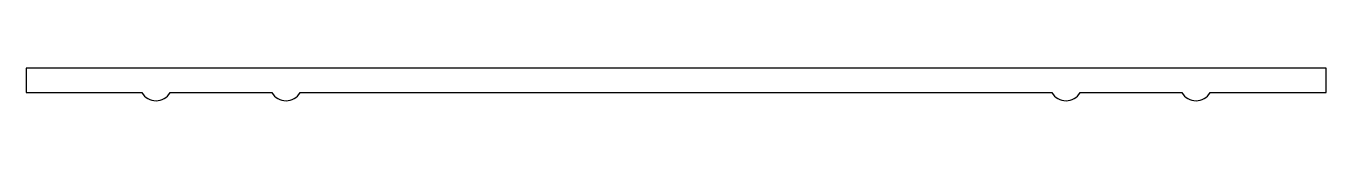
# Model space of a CAD drawing. Extents: x -67 to 60, y 10 to 13.
import ezdxf

# ---------------------------------------------------------------- set-up
doc = ezdxf.new("R2010")
doc.units = 0
doc.layers.get('0').update_dxf_attribs({"linetype": 'CONTINUOUS'})

msp = doc.modelspace()

# ---------------------------------------------------------------- linework, layer by layer
for p, q in [((-66.56, 12.88), (-66.56, 10.5)), ((60.44, 12.88), (-66.56, 12.88)), ((60.44, 10.5), (60.44, 12.88)), ((-66.56, 10.5), (-55.24, 10.5)), ((-52.49, 10.5), (-42.54, 10.5)), ((-39.79, 10.5), (33.66, 10.5)), ((36.41, 10.5), (46.36, 10.5)), ((49.11, 10.5), (60.44, 10.5))]:
    msp.add_line(p, q)
for centre in [(-53.86, 11.3), (-41.16, 11.3), (35.04, 11.3), (47.74, 11.3)]:
    msp.add_arc(centre, 1.59, 210, 330)

doc.saveas('drawing.dxf')
